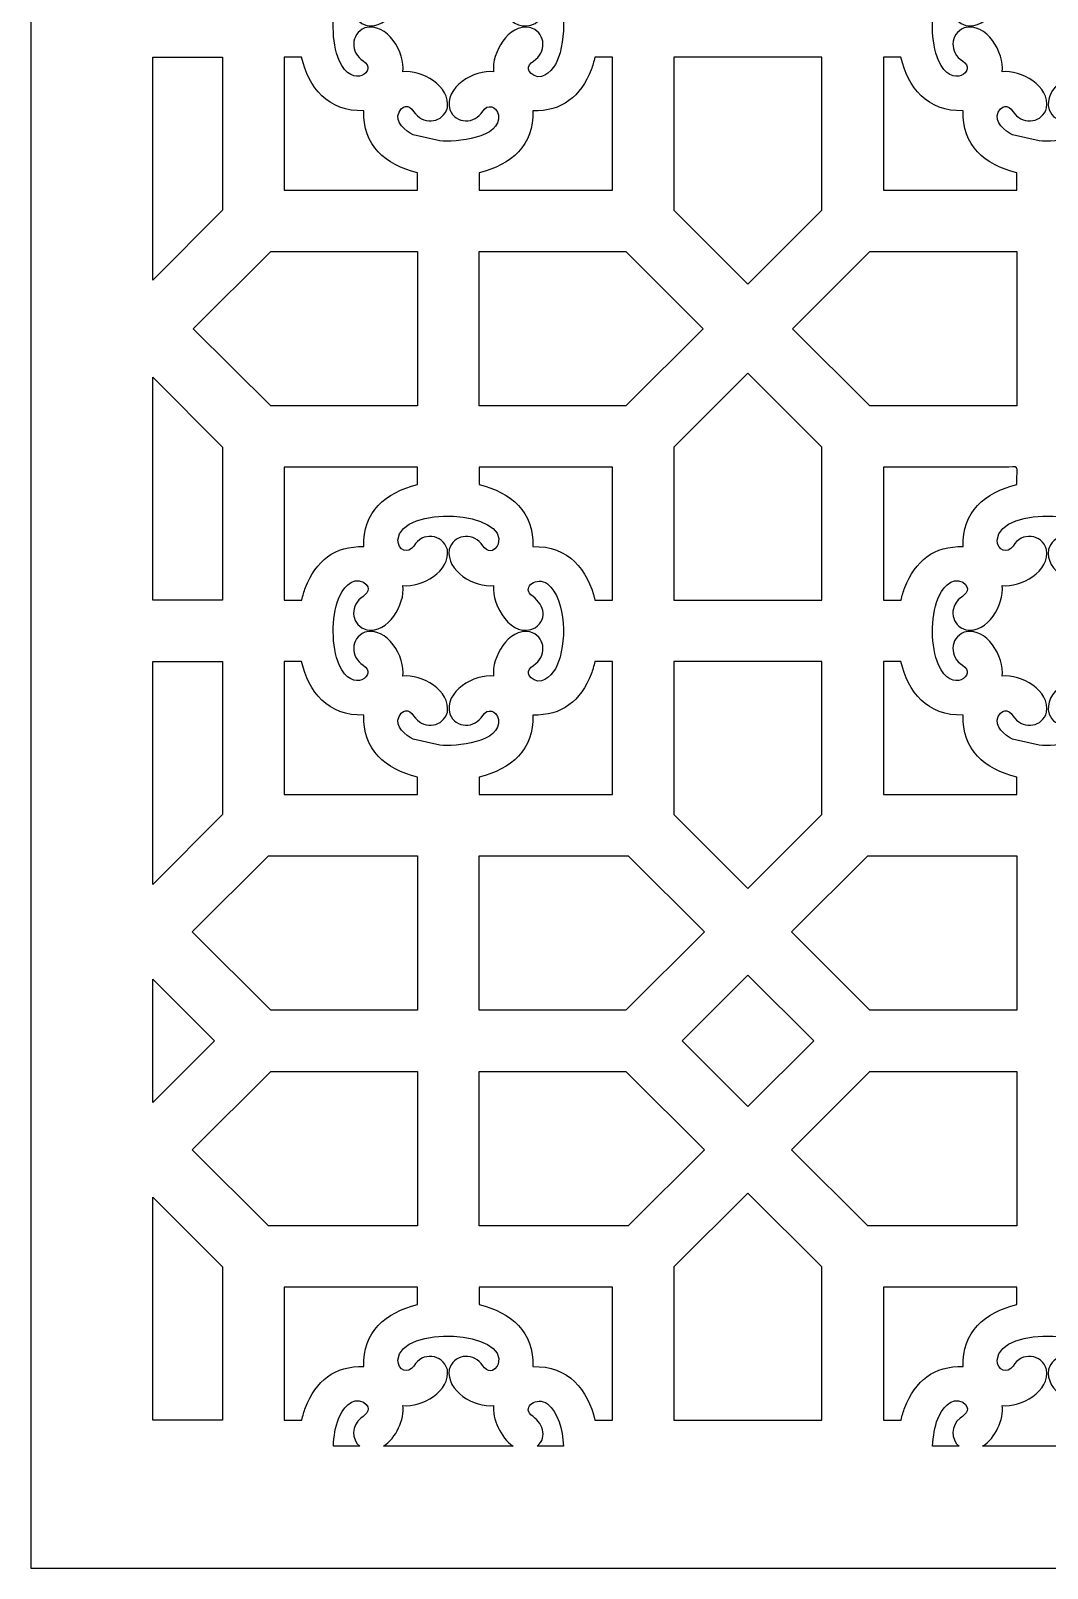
# Model space of a CAD drawing. Header units: centimetres. Extents: x -17.2 to -8.7, y -9 to 2.1.
# Drawn here: x -17.2 to -12.95, y -9 to -2.57 of the extents above; entities that cross this region are included whole.
import ezdxf

# ---------------------------------------------------------------- set-up
doc = ezdxf.new("R2010")
doc.units = ezdxf.units.CM
doc.header["$MEASUREMENT"] = 0
doc.layers.add('layer 1', color=7, linetype='Continuous')

msp = doc.modelspace()

# ---------------------------------------------------------------- linework, layer by layer
at = {"layer": 'layer 1', "color": 250}
for points, knots in [([(-17.20312, -9.00021), (-17.20312, -9.00021), (-17.20312, 2.05805), (-17.20312, 2.05805), (-17.20312, 2.05805), (-17.20312, 2.05805), (-8.69677, 2.05805), (-8.69677, 2.05805), (-8.69677, 2.05805), (-8.69677, 2.05805), (-8.69677, -9.00021), (-8.69677, -9.00021), (-8.69677, -9.00021), (-8.69677, -9.00021), (-17.20312, -9.00021), (-17.20312, -9.00021)], [0, 0, 0, 0, 0.2, 0.2, 0.2, 0.2, 0.4, 0.4, 0.4, 0.4, 0.6, 0.6, 0.6, 0.6, 1, 1, 1, 1]), ([(-15.916, -2.41815), (-15.94444, -2.49541), (-15.94591, -2.61763), (-15.91248, -2.69352), (-15.91248, -2.69352), (-15.85722, -2.81894), (-15.74822, -2.73372), (-15.81175, -2.69515), (-15.81175, -2.69515), (-15.86615, -2.66213), (-15.86667, -2.58287), (-15.8051, -2.55774), (-15.8051, -2.55774), (-15.71119, -2.53114), (-15.63594, -2.66235), (-15.64584, -2.74079), (-15.64584, -2.74079), (-15.56834, -2.73101), (-15.44464, -2.80166), (-15.46006, -2.89196), (-15.46006, -2.89196), (-15.4776, -2.9535), (-15.55296, -2.96468), (-15.59353, -2.91667), (-15.59353, -2.91667), (-15.61308, -2.88797), (-15.63769, -2.86763), (-15.66226, -2.90949), (-15.66226, -2.90949), (-15.68173, -2.95162), (-15.63499, -2.98876), (-15.60251, -3.00472), (-15.60251, -3.00472), (-15.60251, -3.00472), (-15.49134, -3.03008), (-15.49134, -3.03008), (-15.49134, -3.03008), (-15.42603, -3.03689), (-15.23361, -3.01924), (-15.24556, -2.92182), (-15.24556, -2.92182), (-15.25405, -2.88537), (-15.29193, -2.87325), (-15.312, -2.90618), (-15.312, -2.90618), (-15.3452, -2.96067), (-15.42483, -2.96054), (-15.44984, -2.89954), (-15.44984, -2.89954), (-15.47651, -2.80611), (-15.34477, -2.73062), (-15.26622, -2.74079), (-15.26622, -2.74079), (-15.27606, -2.66179), (-15.20509, -2.54023), (-15.11458, -2.55558), (-15.11458, -2.55558), (-15.05284, -2.57306), (-15.04162, -2.64822), (-15.08979, -2.68864), (-15.08979, -2.68864), (-15.11859, -2.70814), (-15.13896, -2.73265), (-15.09699, -2.75716), (-15.09699, -2.75716), (-15.05517, -2.77634), (-15.01637, -2.72953), (-15.00146, -2.69759), (-15.00146, -2.69759), (-14.96149, -2.61199), (-14.95877, -2.42187), (-15.04091, -2.35491), (-15.04091, -2.35491), (-15.08728, -2.32344), (-15.14621, -2.36623), (-15.11029, -2.40121), (-15.11029, -2.40121), (-15.06015, -2.43527), (-15.03411, -2.49729), (-15.09294, -2.53873), (-15.09294, -2.53873), (-15.18852, -2.591), (-15.27611, -2.44268), (-15.26622, -2.36235), (-15.26622, -2.36235), (-15.34551, -2.37205), (-15.46737, -2.30152), (-15.45201, -2.21119), (-15.45201, -2.21119), (-15.43445, -2.14963), (-15.35905, -2.13843), (-15.31853, -2.18648), (-15.31853, -2.18648), (-15.29994, -2.21377), (-15.27919, -2.23491), (-15.252, -2.1974), (-15.252, -2.1974), (-15.252, -2.1974), (-15.24798, -2.1897), (-15.24798, -2.1897), (-15.24798, -2.1897), (-15.20042, -2.05178), (-15.65313, -2.0211), (-15.66712, -2.1722), (-15.66712, -2.1722), (-15.66648, -2.21465), (-15.62439, -2.23257), (-15.60007, -2.19697), (-15.60007, -2.19697), (-15.56771, -2.13683), (-15.47866, -2.14589), (-15.46006, -2.21118), (-15.46006, -2.21118), (-15.44461, -2.30171), (-15.56786, -2.37195), (-15.64584, -2.36235), (-15.64584, -2.36235), (-15.63575, -2.44128), (-15.70712, -2.56285), (-15.79748, -2.54756), (-15.79748, -2.54756), (-15.85922, -2.53004), (-15.87046, -2.45491), (-15.82227, -2.41449), (-15.82227, -2.41449), (-15.79489, -2.39596), (-15.77367, -2.37527), (-15.81131, -2.34817), (-15.81131, -2.34817), (-15.85994, -2.32287), (-15.90005, -2.37805), (-15.916, -2.41815)], [0, 0, 0, 0, 0.0294118, 0.0294118, 0.0294118, 0.0294118, 0.0588235, 0.0588235, 0.0588235, 0.0588235, 0.0882353, 0.0882353, 0.0882353, 0.0882353, 0.1176471, 0.1176471, 0.1176471, 0.1176471, 0.1470588, 0.1470588, 0.1470588, 0.1470588, 0.1764706, 0.1764706, 0.1764706, 0.1764706, 0.2058824, 0.2058824, 0.2058824, 0.2058824, 0.2352941, 0.2352941, 0.2352941, 0.2352941, 0.2647059, 0.2647059, 0.2647059, 0.2647059, 0.2941176, 0.2941176, 0.2941176, 0.2941176, 0.3235294, 0.3235294, 0.3235294, 0.3235294, 0.3529412, 0.3529412, 0.3529412, 0.3529412, 0.3823529, 0.3823529, 0.3823529, 0.3823529, 0.4117647, 0.4117647, 0.4117647, 0.4117647, 0.4411765, 0.4411765, 0.4411765, 0.4411765, 0.4705882, 0.4705882, 0.4705882, 0.4705882, 0.5, 0.5, 0.5, 0.5, 0.5294118, 0.5294118, 0.5294118, 0.5294118, 0.5588235, 0.5588235, 0.5588235, 0.5588235, 0.5882353, 0.5882353, 0.5882353, 0.5882353, 0.6176471, 0.6176471, 0.6176471, 0.6176471, 0.6470588, 0.6470588, 0.6470588, 0.6470588, 0.6764706, 0.6764706, 0.6764706, 0.6764706, 0.7058824, 0.7058824, 0.7058824, 0.7058824, 0.7352941, 0.7352941, 0.7352941, 0.7352941, 0.7647059, 0.7647059, 0.7647059, 0.7647059, 0.7941176, 0.7941176, 0.7941176, 0.7941176, 0.8235294, 0.8235294, 0.8235294, 0.8235294, 0.8529412, 0.8529412, 0.8529412, 0.8529412, 0.8823529, 0.8823529, 0.8823529, 0.8823529, 0.9117647, 0.9117647, 0.9117647, 0.9117647, 0.9411765, 0.9411765, 0.9411765, 0.9411765, 1, 1, 1, 1]), ([(-13.40848, -2.41815), (-13.43692, -2.49541), (-13.43839, -2.61763), (-13.40496, -2.69352), (-13.40496, -2.69352), (-13.3497, -2.81894), (-13.2407, -2.73372), (-13.30423, -2.69515), (-13.30423, -2.69515), (-13.35863, -2.66213), (-13.35915, -2.58287), (-13.29758, -2.55774), (-13.29758, -2.55774), (-13.20367, -2.53114), (-13.12842, -2.66235), (-13.13832, -2.74079), (-13.13832, -2.74079), (-13.06082, -2.73101), (-12.93712, -2.80166), (-12.95254, -2.89196), (-12.95254, -2.89196), (-12.97008, -2.9535), (-13.04544, -2.96468), (-13.08601, -2.91667), (-13.08601, -2.91667), (-13.10556, -2.88797), (-13.13017, -2.86763), (-13.15474, -2.90949), (-13.15474, -2.90949), (-13.17421, -2.95162), (-13.12747, -2.98876), (-13.09499, -3.00472), (-13.09499, -3.00472), (-13.09499, -3.00472), (-12.98382, -3.03008), (-12.98382, -3.03008), (-12.98382, -3.03008), (-12.91851, -3.03689), (-12.72609, -3.01924), (-12.73804, -2.92182), (-12.73804, -2.92182), (-12.74653, -2.88537), (-12.78441, -2.87325), (-12.80448, -2.90618), (-12.80448, -2.90618), (-12.83768, -2.96067), (-12.91731, -2.96054), (-12.94232, -2.89954), (-12.94232, -2.89954), (-12.96899, -2.80611), (-12.83725, -2.73062), (-12.7587, -2.74079), (-12.7587, -2.74079), (-12.76854, -2.66179), (-12.69757, -2.54023), (-12.60706, -2.55558), (-12.60706, -2.55558), (-12.54532, -2.57306), (-12.5341, -2.64822), (-12.58227, -2.68864), (-12.58227, -2.68864), (-12.61107, -2.70814), (-12.63144, -2.73265), (-12.58947, -2.75716), (-12.58947, -2.75716), (-12.54765, -2.77634), (-12.50885, -2.72953), (-12.49394, -2.69759), (-12.49394, -2.69759), (-12.45397, -2.61199), (-12.45125, -2.42187), (-12.53339, -2.35491), (-12.53339, -2.35491), (-12.57976, -2.32344), (-12.63869, -2.36623), (-12.60277, -2.40121), (-12.60277, -2.40121), (-12.55262, -2.43527), (-12.52659, -2.49729), (-12.58542, -2.53873), (-12.58542, -2.53873), (-12.681, -2.591), (-12.76859, -2.44268), (-12.7587, -2.36235), (-12.7587, -2.36235), (-12.83799, -2.37205), (-12.95985, -2.30152), (-12.94448, -2.21119), (-12.94448, -2.21119), (-12.92693, -2.14963), (-12.85153, -2.13843), (-12.81101, -2.18648), (-12.81101, -2.18648), (-12.79242, -2.21377), (-12.77167, -2.23491), (-12.74448, -2.1974), (-12.74448, -2.1974), (-12.74448, -2.1974), (-12.74045, -2.1897), (-12.74045, -2.1897), (-12.74045, -2.1897), (-12.6929, -2.05178), (-13.14561, -2.0211), (-13.1596, -2.1722), (-13.1596, -2.1722), (-13.15896, -2.21465), (-13.11686, -2.23257), (-13.09255, -2.19697), (-13.09255, -2.19697), (-13.06019, -2.13683), (-12.97113, -2.14589), (-12.95254, -2.21118), (-12.95254, -2.21118), (-12.93709, -2.30171), (-13.06033, -2.37195), (-13.13832, -2.36235), (-13.13832, -2.36235), (-13.12823, -2.44128), (-13.19959, -2.56285), (-13.28996, -2.54756), (-13.28996, -2.54756), (-13.3517, -2.53004), (-13.36294, -2.45491), (-13.31475, -2.41449), (-13.31475, -2.41449), (-13.28737, -2.39596), (-13.26615, -2.37527), (-13.30379, -2.34817), (-13.30379, -2.34817), (-13.35242, -2.32287), (-13.39252, -2.37805), (-13.40848, -2.41815)], [0, 0, 0, 0, 0.0294118, 0.0294118, 0.0294118, 0.0294118, 0.0588235, 0.0588235, 0.0588235, 0.0588235, 0.0882353, 0.0882353, 0.0882353, 0.0882353, 0.1176471, 0.1176471, 0.1176471, 0.1176471, 0.1470588, 0.1470588, 0.1470588, 0.1470588, 0.1764706, 0.1764706, 0.1764706, 0.1764706, 0.2058824, 0.2058824, 0.2058824, 0.2058824, 0.2352941, 0.2352941, 0.2352941, 0.2352941, 0.2647059, 0.2647059, 0.2647059, 0.2647059, 0.2941176, 0.2941176, 0.2941176, 0.2941176, 0.3235294, 0.3235294, 0.3235294, 0.3235294, 0.3529412, 0.3529412, 0.3529412, 0.3529412, 0.3823529, 0.3823529, 0.3823529, 0.3823529, 0.4117647, 0.4117647, 0.4117647, 0.4117647, 0.4411765, 0.4411765, 0.4411765, 0.4411765, 0.4705882, 0.4705882, 0.4705882, 0.4705882, 0.5, 0.5, 0.5, 0.5, 0.5294118, 0.5294118, 0.5294118, 0.5294118, 0.5588235, 0.5588235, 0.5588235, 0.5588235, 0.5882353, 0.5882353, 0.5882353, 0.5882353, 0.6176471, 0.6176471, 0.6176471, 0.6176471, 0.6470588, 0.6470588, 0.6470588, 0.6470588, 0.6764706, 0.6764706, 0.6764706, 0.6764706, 0.7058824, 0.7058824, 0.7058824, 0.7058824, 0.7352941, 0.7352941, 0.7352941, 0.7352941, 0.7647059, 0.7647059, 0.7647059, 0.7647059, 0.7941176, 0.7941176, 0.7941176, 0.7941176, 0.8235294, 0.8235294, 0.8235294, 0.8235294, 0.8529412, 0.8529412, 0.8529412, 0.8529412, 0.8823529, 0.8823529, 0.8823529, 0.8823529, 0.9117647, 0.9117647, 0.9117647, 0.9117647, 0.9411765, 0.9411765, 0.9411765, 0.9411765, 1, 1, 1, 1]), ([(-16.69273, -3.61214), (-16.69273, -3.61214), (-16.40012, -3.32043), (-16.40012, -3.32043), (-16.40012, -3.32043), (-16.40012, -3.32043), (-16.40012, -2.67991), (-16.40012, -2.67991), (-16.40012, -2.67991), (-16.40012, -2.67991), (-16.69273, -2.67991), (-16.69273, -2.67991), (-16.69273, -2.67991), (-16.69273, -2.67991), (-16.69273, -3.61214), (-16.69273, -3.61214)], [0, 0, 0, 0, 0.2, 0.2, 0.2, 0.2, 0.4, 0.4, 0.4, 0.4, 0.6, 0.6, 0.6, 0.6, 1, 1, 1, 1]), ([(-16.14263, -2.67991), (-16.14263, -2.67991), (-16.06963, -2.67991), (-16.06963, -2.67991), (-16.06963, -2.67991), (-16.03976, -2.80621), (-15.95978, -2.90909), (-15.8093, -2.90374), (-15.8093, -2.90374), (-15.81448, -3.04857), (-15.72007, -3.13095), (-15.58473, -3.16299), (-15.58473, -3.16299), (-15.58473, -3.16299), (-15.58473, -3.23607), (-15.58473, -3.23607), (-15.58473, -3.23607), (-15.58473, -3.23607), (-16.14263, -3.23607), (-16.14263, -3.23607), (-16.14263, -3.23607), (-16.14263, -3.23607), (-16.14263, -2.67991), (-16.14263, -2.67991)], [0, 0, 0, 0, 0.1428571, 0.1428571, 0.1428571, 0.1428571, 0.2857143, 0.2857143, 0.2857143, 0.2857143, 0.4285714, 0.4285714, 0.4285714, 0.4285714, 0.5714286, 0.5714286, 0.5714286, 0.5714286, 0.7142857, 0.7142857, 0.7142857, 0.7142857, 1, 1, 1, 1]), ([(-14.84306, -2.67991), (-14.84306, -2.67991), (-14.76935, -2.67991), (-14.76935, -2.67991), (-14.76935, -2.67991), (-14.76935, -2.67991), (-14.76935, -3.23607), (-14.76935, -3.23607), (-14.76935, -3.23607), (-14.76935, -3.23607), (-15.32724, -3.23607), (-15.32724, -3.23607), (-15.32724, -3.23607), (-15.32724, -3.23607), (-15.32724, -3.1631), (-15.32724, -3.1631), (-15.32724, -3.1631), (-15.19204, -3.13019), (-15.09753, -3.04897), (-15.10277, -2.90374), (-15.10277, -2.90374), (-14.98034, -2.90809), (-14.90235, -2.84396), (-14.85827, -2.73263), (-14.85827, -2.73263), (-14.85238, -2.71602), (-14.8473, -2.69833), (-14.84306, -2.67991)], [0, 0, 0, 0, 0.125, 0.125, 0.125, 0.125, 0.25, 0.25, 0.25, 0.25, 0.375, 0.375, 0.375, 0.375, 0.5, 0.5, 0.5, 0.5, 0.625, 0.625, 0.625, 0.625, 0.75, 0.75, 0.75, 0.75, 1, 1, 1, 1]), ([(-14.51186, -2.67991), (-14.51186, -2.67991), (-13.8926, -2.67991), (-13.8926, -2.67991), (-13.8926, -2.67991), (-13.8926, -2.67991), (-13.8926, -3.32043), (-13.8926, -3.32043), (-13.8926, -3.32043), (-13.8926, -3.32043), (-14.20223, -3.6291), (-14.20223, -3.6291), (-14.20223, -3.6291), (-14.20223, -3.6291), (-14.51186, -3.32043), (-14.51186, -3.32043), (-14.51186, -3.32043), (-14.51186, -3.32043), (-14.51186, -2.67991), (-14.51186, -2.67991)], [0, 0, 0, 0, 0.1666667, 0.1666667, 0.1666667, 0.1666667, 0.3333333, 0.3333333, 0.3333333, 0.3333333, 0.5, 0.5, 0.5, 0.5, 0.6666667, 0.6666667, 0.6666667, 0.6666667, 1, 1, 1, 1]), ([(-13.63511, -2.67991), (-13.63511, -2.67991), (-13.5621, -2.67991), (-13.5621, -2.67991), (-13.5621, -2.67991), (-13.53224, -2.80621), (-13.45226, -2.90909), (-13.30178, -2.90374), (-13.30178, -2.90374), (-13.30696, -3.04857), (-13.21255, -3.13095), (-13.07721, -3.16299), (-13.07721, -3.16299), (-13.07721, -3.16299), (-13.07721, -3.23607), (-13.07721, -3.23607), (-13.07721, -3.23607), (-13.07721, -3.23607), (-13.63511, -3.23607), (-13.63511, -3.23607), (-13.63511, -3.23607), (-13.63511, -3.23607), (-13.63511, -2.67991), (-13.63511, -2.67991)], [0, 0, 0, 0, 0.1428571, 0.1428571, 0.1428571, 0.1428571, 0.2857143, 0.2857143, 0.2857143, 0.2857143, 0.4285714, 0.4285714, 0.4285714, 0.4285714, 0.5714286, 0.5714286, 0.5714286, 0.5714286, 0.7142857, 0.7142857, 0.7142857, 0.7142857, 1, 1, 1, 1]), ([(-15.58473, -4.1381), (-15.58473, -4.1381), (-15.58473, -3.49276), (-15.58473, -3.49276), (-15.58473, -3.49276), (-15.58473, -3.49276), (-16.19916, -3.49276), (-16.19916, -3.49276), (-16.19916, -3.49276), (-16.19916, -3.49276), (-16.52284, -3.81543), (-16.52284, -3.81543), (-16.52284, -3.81543), (-16.52284, -3.81543), (-16.19916, -4.1381), (-16.19916, -4.1381), (-16.19916, -4.1381), (-16.19916, -4.1381), (-15.58473, -4.1381), (-15.58473, -4.1381)], [0, 0, 0, 0, 0.1666667, 0.1666667, 0.1666667, 0.1666667, 0.3333333, 0.3333333, 0.3333333, 0.3333333, 0.5, 0.5, 0.5, 0.5, 0.6666667, 0.6666667, 0.6666667, 0.6666667, 1, 1, 1, 1]), ([(-15.32724, -3.49276), (-15.32724, -3.49276), (-15.32724, -4.1381), (-15.32724, -4.1381), (-15.32724, -4.1381), (-15.32724, -4.1381), (-14.71282, -4.1381), (-14.71282, -4.1381), (-14.71282, -4.1381), (-14.71282, -4.1381), (-14.38914, -3.81543), (-14.38914, -3.81543), (-14.38914, -3.81543), (-14.38914, -3.81543), (-14.71282, -3.49276), (-14.71282, -3.49276), (-14.71282, -3.49276), (-14.71282, -3.49276), (-15.32724, -3.49276), (-15.32724, -3.49276)], [0, 0, 0, 0, 0.1666667, 0.1666667, 0.1666667, 0.1666667, 0.3333333, 0.3333333, 0.3333333, 0.3333333, 0.5, 0.5, 0.5, 0.5, 0.6666667, 0.6666667, 0.6666667, 0.6666667, 1, 1, 1, 1]), ([(-13.07721, -4.1381), (-13.07721, -4.1381), (-13.07721, -3.49276), (-13.07721, -3.49276), (-13.07721, -3.49276), (-13.07721, -3.49276), (-13.69163, -3.49276), (-13.69163, -3.49276), (-13.69163, -3.49276), (-13.69163, -3.49276), (-14.01531, -3.81543), (-14.01531, -3.81543), (-14.01531, -3.81543), (-14.01531, -3.81543), (-13.69163, -4.1381), (-13.69163, -4.1381), (-13.69163, -4.1381), (-13.69163, -4.1381), (-13.07721, -4.1381), (-13.07721, -4.1381)], [0, 0, 0, 0, 0.1666667, 0.1666667, 0.1666667, 0.1666667, 0.3333333, 0.3333333, 0.3333333, 0.3333333, 0.5, 0.5, 0.5, 0.5, 0.6666667, 0.6666667, 0.6666667, 0.6666667, 1, 1, 1, 1]), ([(-16.69273, -4.95094), (-16.69273, -4.95094), (-16.40012, -4.95094), (-16.40012, -4.95094), (-16.40012, -4.95094), (-16.40012, -4.95094), (-16.40012, -4.31042), (-16.40012, -4.31042), (-16.40012, -4.31042), (-16.40012, -4.31042), (-16.69273, -4.01872), (-16.69273, -4.01872), (-16.69273, -4.01872), (-16.69273, -4.01872), (-16.69273, -4.95094), (-16.69273, -4.95094)], [0, 0, 0, 0, 0.2, 0.2, 0.2, 0.2, 0.4, 0.4, 0.4, 0.4, 0.6, 0.6, 0.6, 0.6, 1, 1, 1, 1]), ([(-13.8926, -4.95094), (-13.8926, -4.95094), (-14.51186, -4.95094), (-14.51186, -4.95094), (-14.51186, -4.95094), (-14.51186, -4.95094), (-14.51186, -4.31042), (-14.51186, -4.31042), (-14.51186, -4.31042), (-14.51186, -4.31042), (-14.20223, -4.00176), (-14.20223, -4.00176), (-14.20223, -4.00176), (-14.20223, -4.00176), (-13.8926, -4.31042), (-13.8926, -4.31042), (-13.8926, -4.31042), (-13.8926, -4.31042), (-13.8926, -4.95094), (-13.8926, -4.95094)], [0, 0, 0, 0, 0.1666667, 0.1666667, 0.1666667, 0.1666667, 0.3333333, 0.3333333, 0.3333333, 0.3333333, 0.5, 0.5, 0.5, 0.5, 0.6666667, 0.6666667, 0.6666667, 0.6666667, 1, 1, 1, 1]), ([(-16.06898, -4.95094), (-16.06898, -4.95094), (-16.14263, -4.95094), (-16.14263, -4.95094), (-16.14263, -4.95094), (-16.14263, -4.95094), (-16.14263, -4.39478), (-16.14263, -4.39478), (-16.14263, -4.39478), (-16.14263, -4.39478), (-15.58473, -4.39478), (-15.58473, -4.39478), (-15.58473, -4.39478), (-15.58473, -4.39478), (-15.58473, -4.46773), (-15.58473, -4.46773), (-15.58473, -4.46773), (-15.71984, -4.50061), (-15.81449, -4.582), (-15.8093, -4.72712), (-15.8093, -4.72712), (-15.93191, -4.72272), (-16.00994, -4.78712), (-16.05396, -4.89865), (-16.05396, -4.89865), (-16.05977, -4.91512), (-16.06479, -4.93266), (-16.06898, -4.95094)], [0, 0, 0, 0, 0.125, 0.125, 0.125, 0.125, 0.25, 0.25, 0.25, 0.25, 0.375, 0.375, 0.375, 0.375, 0.5, 0.5, 0.5, 0.5, 0.625, 0.625, 0.625, 0.625, 0.75, 0.75, 0.75, 0.75, 1, 1, 1, 1]), ([(-14.76935, -4.95094), (-14.76935, -4.95094), (-14.84231, -4.95094), (-14.84231, -4.95094), (-14.84231, -4.95094), (-14.8722, -4.82454), (-14.95236, -4.72173), (-15.10277, -4.72712), (-15.10277, -4.72712), (-15.09755, -4.58234), (-15.19197, -4.49991), (-15.32724, -4.46789), (-15.32724, -4.46789), (-15.32724, -4.46789), (-15.32724, -4.39478), (-15.32724, -4.39478), (-15.32724, -4.39478), (-15.32724, -4.39478), (-14.76935, -4.39478), (-14.76935, -4.39478), (-14.76935, -4.39478), (-14.76935, -4.39478), (-14.76935, -4.95094), (-14.76935, -4.95094)], [0, 0, 0, 0, 0.1428571, 0.1428571, 0.1428571, 0.1428571, 0.2857143, 0.2857143, 0.2857143, 0.2857143, 0.4285714, 0.4285714, 0.4285714, 0.4285714, 0.5714286, 0.5714286, 0.5714286, 0.5714286, 0.7142857, 0.7142857, 0.7142857, 0.7142857, 1, 1, 1, 1]), ([(-13.56146, -4.95094), (-13.56146, -4.95094), (-13.63511, -4.95094), (-13.63511, -4.95094), (-13.63511, -4.95094), (-13.63511, -4.95094), (-13.63511, -4.39478), (-13.63511, -4.39478), (-13.63511, -4.39478), (-13.46818, -4.39478), (-13.30126, -4.39478), (-13.13436, -4.39478), (-13.13436, -4.39478), (-13.06238, -4.39478), (-13.07721, -4.37651), (-13.07721, -4.46773), (-13.07721, -4.46773), (-13.21232, -4.50061), (-13.30697, -4.582), (-13.30178, -4.72712), (-13.30178, -4.72712), (-13.42439, -4.72272), (-13.50241, -4.78712), (-13.54644, -4.89865), (-13.54644, -4.89865), (-13.55225, -4.91512), (-13.55727, -4.93266), (-13.56146, -4.95094)], [0, 0, 0, 0, 0.125, 0.125, 0.125, 0.125, 0.25, 0.25, 0.25, 0.25, 0.375, 0.375, 0.375, 0.375, 0.5, 0.5, 0.5, 0.5, 0.625, 0.625, 0.625, 0.625, 0.75, 0.75, 0.75, 0.75, 1, 1, 1, 1]), ([(-15.916, -4.94587), (-15.94444, -5.02312), (-15.94591, -5.14534), (-15.91248, -5.22124), (-15.91248, -5.22124), (-15.85722, -5.34665), (-15.74822, -5.26143), (-15.81175, -5.22287), (-15.81175, -5.22287), (-15.86615, -5.18984), (-15.86667, -5.11058), (-15.8051, -5.08545), (-15.8051, -5.08545), (-15.71119, -5.05886), (-15.63594, -5.19006), (-15.64584, -5.2685), (-15.64584, -5.2685), (-15.56834, -5.25872), (-15.44464, -5.32938), (-15.46006, -5.41967), (-15.46006, -5.41967), (-15.4776, -5.48122), (-15.55296, -5.49239), (-15.59353, -5.44439), (-15.59353, -5.44439), (-15.61308, -5.41568), (-15.63769, -5.39534), (-15.66226, -5.4372), (-15.66226, -5.4372), (-15.68173, -5.47933), (-15.63499, -5.51648), (-15.60251, -5.53244), (-15.60251, -5.53244), (-15.60251, -5.53244), (-15.49134, -5.55779), (-15.49134, -5.55779), (-15.49134, -5.55779), (-15.42603, -5.5646), (-15.23361, -5.54695), (-15.24556, -5.44953), (-15.24556, -5.44953), (-15.25405, -5.41308), (-15.29193, -5.40096), (-15.312, -5.43389), (-15.312, -5.43389), (-15.3452, -5.48838), (-15.42483, -5.48825), (-15.44984, -5.42725), (-15.44984, -5.42725), (-15.47651, -5.33382), (-15.34477, -5.25833), (-15.26622, -5.2685), (-15.26622, -5.2685), (-15.27606, -5.1895), (-15.20509, -5.06795), (-15.11458, -5.0833), (-15.11458, -5.0833), (-15.05284, -5.10077), (-15.04162, -5.17593), (-15.08979, -5.21635), (-15.08979, -5.21635), (-15.11859, -5.23585), (-15.13896, -5.26036), (-15.09699, -5.28487), (-15.09699, -5.28487), (-15.05517, -5.30406), (-15.01637, -5.25724), (-15.00146, -5.2253), (-15.00146, -5.2253), (-14.96149, -5.13971), (-14.95877, -4.94958), (-15.04091, -4.88262), (-15.04091, -4.88262), (-15.08728, -4.85116), (-15.14621, -4.89395), (-15.11029, -4.92893), (-15.11029, -4.92893), (-15.06015, -4.96298), (-15.03411, -5.025), (-15.09294, -5.06645), (-15.09294, -5.06645), (-15.18852, -5.11871), (-15.27611, -4.9704), (-15.26622, -4.89006), (-15.26622, -4.89006), (-15.34551, -4.89976), (-15.46737, -4.82924), (-15.45201, -4.7389), (-15.45201, -4.7389), (-15.43445, -4.67735), (-15.35905, -4.66614), (-15.31853, -4.71419), (-15.31853, -4.71419), (-15.29994, -4.74148), (-15.27919, -4.76262), (-15.252, -4.72511), (-15.252, -4.72511), (-15.252, -4.72511), (-15.24798, -4.71741), (-15.24798, -4.71741), (-15.24798, -4.71741), (-15.20042, -4.57949), (-15.65313, -4.54881), (-15.66712, -4.69992), (-15.66712, -4.69992), (-15.66648, -4.74236), (-15.62439, -4.76028), (-15.60007, -4.72468), (-15.60007, -4.72468), (-15.56771, -4.66454), (-15.47866, -4.67361), (-15.46006, -4.73889), (-15.46006, -4.73889), (-15.44461, -4.82942), (-15.56786, -4.89966), (-15.64584, -4.89007), (-15.64584, -4.89007), (-15.63575, -4.969), (-15.70712, -5.09056), (-15.79748, -5.07527), (-15.79748, -5.07527), (-15.85922, -5.05775), (-15.87046, -4.98262), (-15.82227, -4.94221), (-15.82227, -4.94221), (-15.79489, -4.92368), (-15.77367, -4.90299), (-15.81131, -4.87589), (-15.81131, -4.87589), (-15.85994, -4.85058), (-15.90005, -4.90576), (-15.916, -4.94587)], [0, 0, 0, 0, 0.0294118, 0.0294118, 0.0294118, 0.0294118, 0.0588235, 0.0588235, 0.0588235, 0.0588235, 0.0882353, 0.0882353, 0.0882353, 0.0882353, 0.1176471, 0.1176471, 0.1176471, 0.1176471, 0.1470588, 0.1470588, 0.1470588, 0.1470588, 0.1764706, 0.1764706, 0.1764706, 0.1764706, 0.2058824, 0.2058824, 0.2058824, 0.2058824, 0.2352941, 0.2352941, 0.2352941, 0.2352941, 0.2647059, 0.2647059, 0.2647059, 0.2647059, 0.2941176, 0.2941176, 0.2941176, 0.2941176, 0.3235294, 0.3235294, 0.3235294, 0.3235294, 0.3529412, 0.3529412, 0.3529412, 0.3529412, 0.3823529, 0.3823529, 0.3823529, 0.3823529, 0.4117647, 0.4117647, 0.4117647, 0.4117647, 0.4411765, 0.4411765, 0.4411765, 0.4411765, 0.4705882, 0.4705882, 0.4705882, 0.4705882, 0.5, 0.5, 0.5, 0.5, 0.5294118, 0.5294118, 0.5294118, 0.5294118, 0.5588235, 0.5588235, 0.5588235, 0.5588235, 0.5882353, 0.5882353, 0.5882353, 0.5882353, 0.6176471, 0.6176471, 0.6176471, 0.6176471, 0.6470588, 0.6470588, 0.6470588, 0.6470588, 0.6764706, 0.6764706, 0.6764706, 0.6764706, 0.7058824, 0.7058824, 0.7058824, 0.7058824, 0.7352941, 0.7352941, 0.7352941, 0.7352941, 0.7647059, 0.7647059, 0.7647059, 0.7647059, 0.7941176, 0.7941176, 0.7941176, 0.7941176, 0.8235294, 0.8235294, 0.8235294, 0.8235294, 0.8529412, 0.8529412, 0.8529412, 0.8529412, 0.8823529, 0.8823529, 0.8823529, 0.8823529, 0.9117647, 0.9117647, 0.9117647, 0.9117647, 0.9411765, 0.9411765, 0.9411765, 0.9411765, 1, 1, 1, 1]), ([(-13.40848, -4.94587), (-13.43692, -5.02312), (-13.43839, -5.14534), (-13.40496, -5.22124), (-13.40496, -5.22124), (-13.3497, -5.34665), (-13.2407, -5.26143), (-13.30423, -5.22287), (-13.30423, -5.22287), (-13.35863, -5.18984), (-13.35915, -5.11058), (-13.29758, -5.08545), (-13.29758, -5.08545), (-13.20367, -5.05886), (-13.12842, -5.19006), (-13.13832, -5.2685), (-13.13832, -5.2685), (-13.06082, -5.25872), (-12.93712, -5.32938), (-12.95254, -5.41967), (-12.95254, -5.41967), (-12.97008, -5.48122), (-13.04544, -5.49239), (-13.08601, -5.44439), (-13.08601, -5.44439), (-13.10556, -5.41568), (-13.13017, -5.39534), (-13.15474, -5.4372), (-13.15474, -5.4372), (-13.17421, -5.47933), (-13.12747, -5.51648), (-13.09499, -5.53244), (-13.09499, -5.53244), (-13.09499, -5.53244), (-12.98382, -5.55779), (-12.98382, -5.55779), (-12.98382, -5.55779), (-12.91851, -5.5646), (-12.72609, -5.54695), (-12.73804, -5.44953), (-12.73804, -5.44953), (-12.74653, -5.41308), (-12.78441, -5.40096), (-12.80448, -5.43389), (-12.80448, -5.43389), (-12.83768, -5.48838), (-12.91731, -5.48825), (-12.94232, -5.42725), (-12.94232, -5.42725), (-12.96899, -5.33382), (-12.83725, -5.25833), (-12.7587, -5.2685), (-12.7587, -5.2685), (-12.76854, -5.1895), (-12.69757, -5.06795), (-12.60706, -5.0833), (-12.60706, -5.0833), (-12.54532, -5.10077), (-12.5341, -5.17593), (-12.58227, -5.21635), (-12.58227, -5.21635), (-12.61107, -5.23585), (-12.63144, -5.26036), (-12.58947, -5.28487), (-12.58947, -5.28487), (-12.54765, -5.30406), (-12.50885, -5.25724), (-12.49394, -5.2253), (-12.49394, -5.2253), (-12.45397, -5.13971), (-12.45125, -4.94958), (-12.53339, -4.88262), (-12.53339, -4.88262), (-12.57976, -4.85116), (-12.63869, -4.89395), (-12.60277, -4.92893), (-12.60277, -4.92893), (-12.55262, -4.96298), (-12.52659, -5.025), (-12.58542, -5.06645), (-12.58542, -5.06645), (-12.681, -5.11871), (-12.76859, -4.9704), (-12.7587, -4.89006), (-12.7587, -4.89006), (-12.83799, -4.89976), (-12.95985, -4.82924), (-12.94448, -4.7389), (-12.94448, -4.7389), (-12.92693, -4.67735), (-12.85153, -4.66614), (-12.81101, -4.71419), (-12.81101, -4.71419), (-12.79242, -4.74148), (-12.77167, -4.76262), (-12.74448, -4.72511), (-12.74448, -4.72511), (-12.74448, -4.72511), (-12.74045, -4.71741), (-12.74045, -4.71741), (-12.74045, -4.71741), (-12.6929, -4.57949), (-13.14561, -4.54881), (-13.1596, -4.69992), (-13.1596, -4.69992), (-13.15896, -4.74236), (-13.11686, -4.76028), (-13.09255, -4.72468), (-13.09255, -4.72468), (-13.06019, -4.66454), (-12.97113, -4.67361), (-12.95254, -4.73889), (-12.95254, -4.73889), (-12.93709, -4.82942), (-13.06033, -4.89966), (-13.13832, -4.89007), (-13.13832, -4.89007), (-13.12823, -4.969), (-13.19959, -5.09056), (-13.28996, -5.07527), (-13.28996, -5.07527), (-13.3517, -5.05775), (-13.36294, -4.98262), (-13.31475, -4.94221), (-13.31475, -4.94221), (-13.28737, -4.92368), (-13.26615, -4.90299), (-13.30379, -4.87589), (-13.30379, -4.87589), (-13.35242, -4.85058), (-13.39252, -4.90576), (-13.40848, -4.94587)], [0, 0, 0, 0, 0.0294118, 0.0294118, 0.0294118, 0.0294118, 0.0588235, 0.0588235, 0.0588235, 0.0588235, 0.0882353, 0.0882353, 0.0882353, 0.0882353, 0.1176471, 0.1176471, 0.1176471, 0.1176471, 0.1470588, 0.1470588, 0.1470588, 0.1470588, 0.1764706, 0.1764706, 0.1764706, 0.1764706, 0.2058824, 0.2058824, 0.2058824, 0.2058824, 0.2352941, 0.2352941, 0.2352941, 0.2352941, 0.2647059, 0.2647059, 0.2647059, 0.2647059, 0.2941176, 0.2941176, 0.2941176, 0.2941176, 0.3235294, 0.3235294, 0.3235294, 0.3235294, 0.3529412, 0.3529412, 0.3529412, 0.3529412, 0.3823529, 0.3823529, 0.3823529, 0.3823529, 0.4117647, 0.4117647, 0.4117647, 0.4117647, 0.4411765, 0.4411765, 0.4411765, 0.4411765, 0.4705882, 0.4705882, 0.4705882, 0.4705882, 0.5, 0.5, 0.5, 0.5, 0.5294118, 0.5294118, 0.5294118, 0.5294118, 0.5588235, 0.5588235, 0.5588235, 0.5588235, 0.5882353, 0.5882353, 0.5882353, 0.5882353, 0.6176471, 0.6176471, 0.6176471, 0.6176471, 0.6470588, 0.6470588, 0.6470588, 0.6470588, 0.6764706, 0.6764706, 0.6764706, 0.6764706, 0.7058824, 0.7058824, 0.7058824, 0.7058824, 0.7352941, 0.7352941, 0.7352941, 0.7352941, 0.7647059, 0.7647059, 0.7647059, 0.7647059, 0.7941176, 0.7941176, 0.7941176, 0.7941176, 0.8235294, 0.8235294, 0.8235294, 0.8235294, 0.8529412, 0.8529412, 0.8529412, 0.8529412, 0.8823529, 0.8823529, 0.8823529, 0.8823529, 0.9117647, 0.9117647, 0.9117647, 0.9117647, 0.9411765, 0.9411765, 0.9411765, 0.9411765, 1, 1, 1, 1]), ([(-16.69273, -6.13985), (-16.69273, -6.13985), (-16.40012, -5.84815), (-16.40012, -5.84815), (-16.40012, -5.84815), (-16.40012, -5.84815), (-16.40012, -5.20763), (-16.40012, -5.20763), (-16.40012, -5.20763), (-16.40012, -5.20763), (-16.69273, -5.20763), (-16.69273, -5.20763), (-16.69273, -5.20763), (-16.69273, -5.20763), (-16.69273, -6.13985), (-16.69273, -6.13985)], [0, 0, 0, 0, 0.2, 0.2, 0.2, 0.2, 0.4, 0.4, 0.4, 0.4, 0.6, 0.6, 0.6, 0.6, 1, 1, 1, 1]), ([(-16.14263, -5.20763), (-16.14263, -5.20763), (-16.06963, -5.20763), (-16.06963, -5.20763), (-16.06963, -5.20763), (-16.03976, -5.33392), (-15.95978, -5.4368), (-15.8093, -5.43145), (-15.8093, -5.43145), (-15.81448, -5.57628), (-15.72007, -5.65867), (-15.58473, -5.69071), (-15.58473, -5.69071), (-15.58473, -5.69071), (-15.58473, -5.76378), (-15.58473, -5.76378), (-15.58473, -5.76378), (-15.58473, -5.76378), (-16.14263, -5.76378), (-16.14263, -5.76378), (-16.14263, -5.76378), (-16.14263, -5.76378), (-16.14263, -5.20763), (-16.14263, -5.20763)], [0, 0, 0, 0, 0.1428571, 0.1428571, 0.1428571, 0.1428571, 0.2857143, 0.2857143, 0.2857143, 0.2857143, 0.4285714, 0.4285714, 0.4285714, 0.4285714, 0.5714286, 0.5714286, 0.5714286, 0.5714286, 0.7142857, 0.7142857, 0.7142857, 0.7142857, 1, 1, 1, 1]), ([(-14.84306, -5.20763), (-14.84306, -5.20763), (-14.76935, -5.20763), (-14.76935, -5.20763), (-14.76935, -5.20763), (-14.76935, -5.20763), (-14.76935, -5.76378), (-14.76935, -5.76378), (-14.76935, -5.76378), (-14.76935, -5.76378), (-15.32724, -5.76378), (-15.32724, -5.76378), (-15.32724, -5.76378), (-15.32724, -5.76378), (-15.32724, -5.69082), (-15.32724, -5.69082), (-15.32724, -5.69082), (-15.19204, -5.65791), (-15.09753, -5.57667), (-15.10277, -5.43145), (-15.10277, -5.43145), (-14.98034, -5.4358), (-14.90235, -5.37167), (-14.85827, -5.26034), (-14.85827, -5.26034), (-14.85238, -5.24373), (-14.8473, -5.22604), (-14.84306, -5.20763)], [0, 0, 0, 0, 0.125, 0.125, 0.125, 0.125, 0.25, 0.25, 0.25, 0.25, 0.375, 0.375, 0.375, 0.375, 0.5, 0.5, 0.5, 0.5, 0.625, 0.625, 0.625, 0.625, 0.75, 0.75, 0.75, 0.75, 1, 1, 1, 1]), ([(-14.51186, -5.20763), (-14.51186, -5.20763), (-13.8926, -5.20763), (-13.8926, -5.20763), (-13.8926, -5.20763), (-13.8926, -5.20763), (-13.8926, -5.84815), (-13.8926, -5.84815), (-13.8926, -5.84815), (-13.8926, -5.84815), (-14.20223, -6.15681), (-14.20223, -6.15681), (-14.20223, -6.15681), (-14.20223, -6.15681), (-14.51186, -5.84815), (-14.51186, -5.84815), (-14.51186, -5.84815), (-14.51186, -5.84815), (-14.51186, -5.20763), (-14.51186, -5.20763)], [0, 0, 0, 0, 0.1666667, 0.1666667, 0.1666667, 0.1666667, 0.3333333, 0.3333333, 0.3333333, 0.3333333, 0.5, 0.5, 0.5, 0.5, 0.6666667, 0.6666667, 0.6666667, 0.6666667, 1, 1, 1, 1]), ([(-13.63511, -5.20763), (-13.63511, -5.20763), (-13.5621, -5.20763), (-13.5621, -5.20763), (-13.5621, -5.20763), (-13.53224, -5.33392), (-13.45226, -5.4368), (-13.30178, -5.43145), (-13.30178, -5.43145), (-13.30696, -5.57628), (-13.21254, -5.65867), (-13.07721, -5.69071), (-13.07721, -5.69071), (-13.07721, -5.69071), (-13.07721, -5.76378), (-13.07721, -5.76378), (-13.07721, -5.76378), (-13.07721, -5.76378), (-13.63511, -5.76378), (-13.63511, -5.76378), (-13.63511, -5.76378), (-13.63511, -5.76378), (-13.63511, -5.20763), (-13.63511, -5.20763)], [0, 0, 0, 0, 0.1428571, 0.1428571, 0.1428571, 0.1428571, 0.2857143, 0.2857143, 0.2857143, 0.2857143, 0.4285714, 0.4285714, 0.4285714, 0.4285714, 0.5714286, 0.5714286, 0.5714286, 0.5714286, 0.7142857, 0.7142857, 0.7142857, 0.7142857, 1, 1, 1, 1]), ([(-15.58473, -6.66581), (-15.58473, -6.66581), (-15.58473, -6.02047), (-15.58473, -6.02047), (-15.58473, -6.02047), (-15.58473, -6.02047), (-16.20883, -6.02047), (-16.20883, -6.02047), (-16.20883, -6.02047), (-16.20883, -6.02047), (-16.52768, -6.33832), (-16.52768, -6.33832), (-16.52768, -6.33832), (-16.52768, -6.33832), (-16.19916, -6.66581), (-16.19916, -6.66581), (-16.19916, -6.66581), (-16.19916, -6.66581), (-15.58473, -6.66581), (-15.58473, -6.66581)], [0, 0, 0, 0, 0.1666667, 0.1666667, 0.1666667, 0.1666667, 0.3333333, 0.3333333, 0.3333333, 0.3333333, 0.5, 0.5, 0.5, 0.5, 0.6666667, 0.6666667, 0.6666667, 0.6666667, 1, 1, 1, 1]), ([(-15.32724, -6.02047), (-15.32724, -6.02047), (-15.32724, -6.66581), (-15.32724, -6.66581), (-15.32724, -6.66581), (-15.32724, -6.66581), (-14.71282, -6.66581), (-14.71282, -6.66581), (-14.71282, -6.66581), (-14.71282, -6.66581), (-14.3843, -6.33832), (-14.3843, -6.33832), (-14.3843, -6.33832), (-14.3843, -6.33832), (-14.70314, -6.02047), (-14.70314, -6.02047), (-14.70314, -6.02047), (-14.70314, -6.02047), (-15.32724, -6.02047), (-15.32724, -6.02047)], [0, 0, 0, 0, 0.1666667, 0.1666667, 0.1666667, 0.1666667, 0.3333333, 0.3333333, 0.3333333, 0.3333333, 0.5, 0.5, 0.5, 0.5, 0.6666667, 0.6666667, 0.6666667, 0.6666667, 1, 1, 1, 1]), ([(-13.07721, -6.66581), (-13.07721, -6.66581), (-13.07721, -6.02047), (-13.07721, -6.02047), (-13.07721, -6.02047), (-13.07721, -6.02047), (-13.70131, -6.02047), (-13.70131, -6.02047), (-13.70131, -6.02047), (-13.70131, -6.02047), (-14.02015, -6.33832), (-14.02015, -6.33832), (-14.02015, -6.33832), (-14.02015, -6.33832), (-13.69163, -6.66581), (-13.69163, -6.66581), (-13.69163, -6.66581), (-13.69163, -6.66581), (-13.07721, -6.66581), (-13.07721, -6.66581)], [0, 0, 0, 0, 0.1666667, 0.1666667, 0.1666667, 0.1666667, 0.3333333, 0.3333333, 0.3333333, 0.3333333, 0.5, 0.5, 0.5, 0.5, 0.6666667, 0.6666667, 0.6666667, 0.6666667, 1, 1, 1, 1]), ([(-16.69273, -7.05153), (-16.69273, -7.05153), (-16.43456, -6.79415), (-16.43456, -6.79415), (-16.43456, -6.79415), (-16.43456, -6.79415), (-16.69273, -6.53678), (-16.69273, -6.53678), (-16.69273, -6.53678), (-16.69273, -6.53678), (-16.69273, -7.05153), (-16.69273, -7.05153)], [0, 0, 0, 0, 0.25, 0.25, 0.25, 0.25, 0.5, 0.5, 0.5, 0.5, 1, 1, 1, 1]), ([(-13.92704, -6.79415), (-13.92704, -6.79415), (-14.20223, -7.06849), (-14.20223, -7.06849), (-14.20223, -7.06849), (-14.20223, -7.06849), (-14.47742, -6.79415), (-14.47742, -6.79415), (-14.47742, -6.79415), (-14.47742, -6.79415), (-14.20223, -6.51982), (-14.20223, -6.51982), (-14.20223, -6.51982), (-14.20223, -6.51982), (-13.92704, -6.79415), (-13.92704, -6.79415)], [0, 0, 0, 0, 0.2, 0.2, 0.2, 0.2, 0.4, 0.4, 0.4, 0.4, 0.6, 0.6, 0.6, 0.6, 1, 1, 1, 1]), ([(-15.58473, -7.56784), (-15.58473, -7.56784), (-15.58473, -6.9225), (-15.58473, -6.9225), (-15.58473, -6.9225), (-15.58473, -6.9225), (-16.19916, -6.9225), (-16.19916, -6.9225), (-16.19916, -6.9225), (-16.19916, -6.9225), (-16.52768, -7.24999), (-16.52768, -7.24999), (-16.52768, -7.24999), (-16.52768, -7.24999), (-16.20883, -7.56784), (-16.20883, -7.56784), (-16.20883, -7.56784), (-16.20883, -7.56784), (-15.58473, -7.56784), (-15.58473, -7.56784)], [0, 0, 0, 0, 0.1666667, 0.1666667, 0.1666667, 0.1666667, 0.3333333, 0.3333333, 0.3333333, 0.3333333, 0.5, 0.5, 0.5, 0.5, 0.6666667, 0.6666667, 0.6666667, 0.6666667, 1, 1, 1, 1]), ([(-15.32724, -6.9225), (-15.32724, -6.9225), (-15.32724, -7.56784), (-15.32724, -7.56784), (-15.32724, -7.56784), (-15.32724, -7.56784), (-14.70314, -7.56784), (-14.70314, -7.56784), (-14.70314, -7.56784), (-14.70314, -7.56784), (-14.3843, -7.24999), (-14.3843, -7.24999), (-14.3843, -7.24999), (-14.3843, -7.24999), (-14.71282, -6.9225), (-14.71282, -6.9225), (-14.71282, -6.9225), (-14.71282, -6.9225), (-15.32724, -6.9225), (-15.32724, -6.9225)], [0, 0, 0, 0, 0.1666667, 0.1666667, 0.1666667, 0.1666667, 0.3333333, 0.3333333, 0.3333333, 0.3333333, 0.5, 0.5, 0.5, 0.5, 0.6666667, 0.6666667, 0.6666667, 0.6666667, 1, 1, 1, 1]), ([(-13.07721, -7.56784), (-13.07721, -7.56784), (-13.07721, -6.9225), (-13.07721, -6.9225), (-13.07721, -6.9225), (-13.07721, -6.9225), (-13.69163, -6.9225), (-13.69163, -6.9225), (-13.69163, -6.9225), (-13.69163, -6.9225), (-14.02015, -7.24999), (-14.02015, -7.24999), (-14.02015, -7.24999), (-14.02015, -7.24999), (-13.70131, -7.56784), (-13.70131, -7.56784), (-13.70131, -7.56784), (-13.70131, -7.56784), (-13.07721, -7.56784), (-13.07721, -7.56784)], [0, 0, 0, 0, 0.1666667, 0.1666667, 0.1666667, 0.1666667, 0.3333333, 0.3333333, 0.3333333, 0.3333333, 0.5, 0.5, 0.5, 0.5, 0.6666667, 0.6666667, 0.6666667, 0.6666667, 1, 1, 1, 1]), ([(-16.69273, -8.38068), (-16.69273, -8.38068), (-16.40012, -8.38068), (-16.40012, -8.38068), (-16.40012, -8.38068), (-16.40012, -8.38068), (-16.40012, -7.74016), (-16.40012, -7.74016), (-16.40012, -7.74016), (-16.40012, -7.74016), (-16.69273, -7.44846), (-16.69273, -7.44846), (-16.69273, -7.44846), (-16.69273, -7.44846), (-16.69273, -8.38068), (-16.69273, -8.38068)], [0, 0, 0, 0, 0.2, 0.2, 0.2, 0.2, 0.4, 0.4, 0.4, 0.4, 0.6, 0.6, 0.6, 0.6, 1, 1, 1, 1]), ([(-13.8926, -8.38068), (-13.8926, -8.38068), (-14.51186, -8.38068), (-14.51186, -8.38068), (-14.51186, -8.38068), (-14.51186, -8.38068), (-14.51186, -7.74016), (-14.51186, -7.74016), (-14.51186, -7.74016), (-14.51186, -7.74016), (-14.20223, -7.4315), (-14.20223, -7.4315), (-14.20223, -7.4315), (-14.20223, -7.4315), (-13.8926, -7.74016), (-13.8926, -7.74016), (-13.8926, -7.74016), (-13.8926, -7.74016), (-13.8926, -8.38068), (-13.8926, -8.38068)], [0, 0, 0, 0, 0.1666667, 0.1666667, 0.1666667, 0.1666667, 0.3333333, 0.3333333, 0.3333333, 0.3333333, 0.5, 0.5, 0.5, 0.5, 0.6666667, 0.6666667, 0.6666667, 0.6666667, 1, 1, 1, 1]), ([(-16.06898, -8.38068), (-16.06898, -8.38068), (-16.14263, -8.38068), (-16.14263, -8.38068), (-16.14263, -8.38068), (-16.14263, -8.38068), (-16.14263, -7.82453), (-16.14263, -7.82453), (-16.14263, -7.82453), (-16.14263, -7.82453), (-15.58473, -7.82453), (-15.58473, -7.82453), (-15.58473, -7.82453), (-15.58473, -7.82453), (-15.58473, -7.89746), (-15.58473, -7.89746), (-15.58473, -7.89746), (-15.71984, -7.93034), (-15.81449, -8.01174), (-15.8093, -8.15686), (-15.8093, -8.15686), (-15.93191, -8.15247), (-16.00994, -8.21686), (-16.05396, -8.3284), (-16.05396, -8.3284), (-16.05977, -8.34487), (-16.06479, -8.36241), (-16.06898, -8.38068)], [0, 0, 0, 0, 0.125, 0.125, 0.125, 0.125, 0.25, 0.25, 0.25, 0.25, 0.375, 0.375, 0.375, 0.375, 0.5, 0.5, 0.5, 0.5, 0.625, 0.625, 0.625, 0.625, 0.75, 0.75, 0.75, 0.75, 1, 1, 1, 1]), ([(-14.76935, -8.38068), (-14.76935, -8.38068), (-14.84231, -8.38068), (-14.84231, -8.38068), (-14.84231, -8.38068), (-14.8722, -8.25429), (-14.95236, -8.15147), (-15.10277, -8.15686), (-15.10277, -8.15686), (-15.09755, -8.01209), (-15.19197, -7.92964), (-15.32724, -7.89762), (-15.32724, -7.89762), (-15.32724, -7.89762), (-15.32724, -7.82453), (-15.32724, -7.82453), (-15.32724, -7.82453), (-15.32724, -7.82453), (-14.76935, -7.82453), (-14.76935, -7.82453), (-14.76935, -7.82453), (-14.76935, -7.82453), (-14.76935, -8.38068), (-14.76935, -8.38068)], [0, 0, 0, 0, 0.1428571, 0.1428571, 0.1428571, 0.1428571, 0.2857143, 0.2857143, 0.2857143, 0.2857143, 0.4285714, 0.4285714, 0.4285714, 0.4285714, 0.5714286, 0.5714286, 0.5714286, 0.5714286, 0.7142857, 0.7142857, 0.7142857, 0.7142857, 1, 1, 1, 1]), ([(-13.56146, -8.38068), (-13.56146, -8.38068), (-13.63511, -8.38068), (-13.63511, -8.38068), (-13.63511, -8.38068), (-13.63511, -8.38068), (-13.63511, -7.82453), (-13.63511, -7.82453), (-13.63511, -7.82453), (-13.63511, -7.82453), (-13.07721, -7.82453), (-13.07721, -7.82453), (-13.07721, -7.82453), (-13.07721, -7.82453), (-13.07721, -7.89746), (-13.07721, -7.89746), (-13.07721, -7.89746), (-13.21232, -7.93034), (-13.30697, -8.01174), (-13.30178, -8.15686), (-13.30178, -8.15686), (-13.42439, -8.15247), (-13.50241, -8.21686), (-13.54644, -8.3284), (-13.54644, -8.3284), (-13.55225, -8.34487), (-13.55727, -8.36241), (-13.56146, -8.38068)], [0, 0, 0, 0, 0.125, 0.125, 0.125, 0.125, 0.25, 0.25, 0.25, 0.25, 0.375, 0.375, 0.375, 0.375, 0.5, 0.5, 0.5, 0.5, 0.625, 0.625, 0.625, 0.625, 0.75, 0.75, 0.75, 0.75, 1, 1, 1, 1]), ([(-15.18507, -8.48983), (-15.23723, -8.45445), (-15.27271, -8.37251), (-15.26622, -8.3198), (-15.26622, -8.3198), (-15.34551, -8.3295), (-15.46737, -8.25898), (-15.45201, -8.16864), (-15.45201, -8.16864), (-15.43445, -8.10709), (-15.35905, -8.09589), (-15.31853, -8.14393), (-15.31853, -8.14393), (-15.29994, -8.17122), (-15.27919, -8.19236), (-15.252, -8.15485), (-15.252, -8.15485), (-15.252, -8.15485), (-15.24798, -8.14715), (-15.24798, -8.14715), (-15.24798, -8.14715), (-15.20042, -8.00923), (-15.65313, -7.97856), (-15.66712, -8.12966), (-15.66712, -8.12966), (-15.66648, -8.1721), (-15.62439, -8.19002), (-15.60007, -8.15442), (-15.60007, -8.15442), (-15.56771, -8.09428), (-15.47866, -8.10335), (-15.46006, -8.16863), (-15.46006, -8.16863), (-15.44461, -8.25916), (-15.56786, -8.3294), (-15.64584, -8.31981), (-15.64584, -8.31981), (-15.63856, -8.37676), (-15.6737, -8.45591), (-15.72778, -8.48983), (-15.72778, -8.48983), (-15.72778, -8.48983), (-15.18507, -8.48983), (-15.18507, -8.48983)], [0, 0, 0, 0, 0.0833333, 0.0833333, 0.0833333, 0.0833333, 0.1666667, 0.1666667, 0.1666667, 0.1666667, 0.25, 0.25, 0.25, 0.25, 0.3333333, 0.3333333, 0.3333333, 0.3333333, 0.4166667, 0.4166667, 0.4166667, 0.4166667, 0.5, 0.5, 0.5, 0.5, 0.5833333, 0.5833333, 0.5833333, 0.5833333, 0.6666667, 0.6666667, 0.6666667, 0.6666667, 0.75, 0.75, 0.75, 0.75, 0.8333333, 0.8333333, 0.8333333, 0.8333333, 1, 1, 1, 1]), ([(-12.67755, -8.48983), (-12.72971, -8.45445), (-12.76519, -8.37251), (-12.7587, -8.3198), (-12.7587, -8.3198), (-12.83799, -8.3295), (-12.95985, -8.25898), (-12.94448, -8.16864), (-12.94448, -8.16864), (-12.92693, -8.10709), (-12.85153, -8.09589), (-12.81101, -8.14393), (-12.81101, -8.14393), (-12.79242, -8.17122), (-12.77167, -8.19236), (-12.74448, -8.15485), (-12.74448, -8.15485), (-12.74448, -8.15485), (-12.74045, -8.14715), (-12.74045, -8.14715), (-12.74045, -8.14715), (-12.6929, -8.00923), (-13.14561, -7.97856), (-13.1596, -8.12966), (-13.1596, -8.12966), (-13.15896, -8.1721), (-13.11686, -8.19002), (-13.09255, -8.15442), (-13.09255, -8.15442), (-13.06019, -8.09428), (-12.97113, -8.10335), (-12.95254, -8.16863), (-12.95254, -8.16863), (-12.93709, -8.25916), (-13.06033, -8.3294), (-13.13832, -8.31981), (-13.13832, -8.31981), (-13.13104, -8.37676), (-13.16618, -8.45591), (-13.22026, -8.48983), (-13.22026, -8.48983), (-13.22026, -8.48983), (-12.67755, -8.48983), (-12.67755, -8.48983)], [0, 0, 0, 0, 0.0833333, 0.0833333, 0.0833333, 0.0833333, 0.1666667, 0.1666667, 0.1666667, 0.1666667, 0.25, 0.25, 0.25, 0.25, 0.3333333, 0.3333333, 0.3333333, 0.3333333, 0.4166667, 0.4166667, 0.4166667, 0.4166667, 0.5, 0.5, 0.5, 0.5, 0.5833333, 0.5833333, 0.5833333, 0.5833333, 0.6666667, 0.6666667, 0.6666667, 0.6666667, 0.75, 0.75, 0.75, 0.75, 0.8333333, 0.8333333, 0.8333333, 0.8333333, 1, 1, 1, 1]), ([(-15.82666, -8.48983), (-15.86134, -8.46071), (-15.86148, -8.40483), (-15.82227, -8.37195), (-15.82227, -8.37195), (-15.79489, -8.35342), (-15.77367, -8.33273), (-15.81131, -8.30563), (-15.81131, -8.30563), (-15.85994, -8.28032), (-15.90005, -8.3355), (-15.916, -8.37561), (-15.916, -8.37561), (-15.92793, -8.40801), (-15.93511, -8.44833), (-15.93696, -8.48983), (-15.93696, -8.48983), (-15.93696, -8.48983), (-15.82666, -8.48983), (-15.82666, -8.48983)], [0, 0, 0, 0, 0.1666667, 0.1666667, 0.1666667, 0.1666667, 0.3333333, 0.3333333, 0.3333333, 0.3333333, 0.5, 0.5, 0.5, 0.5, 0.6666667, 0.6666667, 0.6666667, 0.6666667, 1, 1, 1, 1]), ([(-14.97469, -8.48983), (-14.97748, -8.41867), (-14.99715, -8.34804), (-15.04091, -8.31236), (-15.04091, -8.31236), (-15.08728, -8.2809), (-15.14621, -8.32369), (-15.11029, -8.35867), (-15.11029, -8.35867), (-15.06265, -8.39103), (-15.03678, -8.44861), (-15.08477, -8.48983), (-15.08477, -8.48983), (-15.08477, -8.48983), (-14.97469, -8.48983), (-14.97469, -8.48983)], [0, 0, 0, 0, 0.2, 0.2, 0.2, 0.2, 0.4, 0.4, 0.4, 0.4, 0.6, 0.6, 0.6, 0.6, 1, 1, 1, 1]), ([(-13.31914, -8.48983), (-13.35382, -8.46071), (-13.35396, -8.40483), (-13.31475, -8.37195), (-13.31475, -8.37195), (-13.28737, -8.35342), (-13.26615, -8.33273), (-13.30379, -8.30563), (-13.30379, -8.30563), (-13.35242, -8.28032), (-13.39252, -8.3355), (-13.40848, -8.37561), (-13.40848, -8.37561), (-13.42041, -8.40801), (-13.42759, -8.44833), (-13.42944, -8.48983), (-13.42944, -8.48983), (-13.42944, -8.48983), (-13.31914, -8.48983), (-13.31914, -8.48983)], [0, 0, 0, 0, 0.1666667, 0.1666667, 0.1666667, 0.1666667, 0.3333333, 0.3333333, 0.3333333, 0.3333333, 0.5, 0.5, 0.5, 0.5, 0.6666667, 0.6666667, 0.6666667, 0.6666667, 1, 1, 1, 1])]:
    msp.add_open_spline(points, degree=3, knots=knots, dxfattribs=at)

doc.saveas('drawing.dxf')
